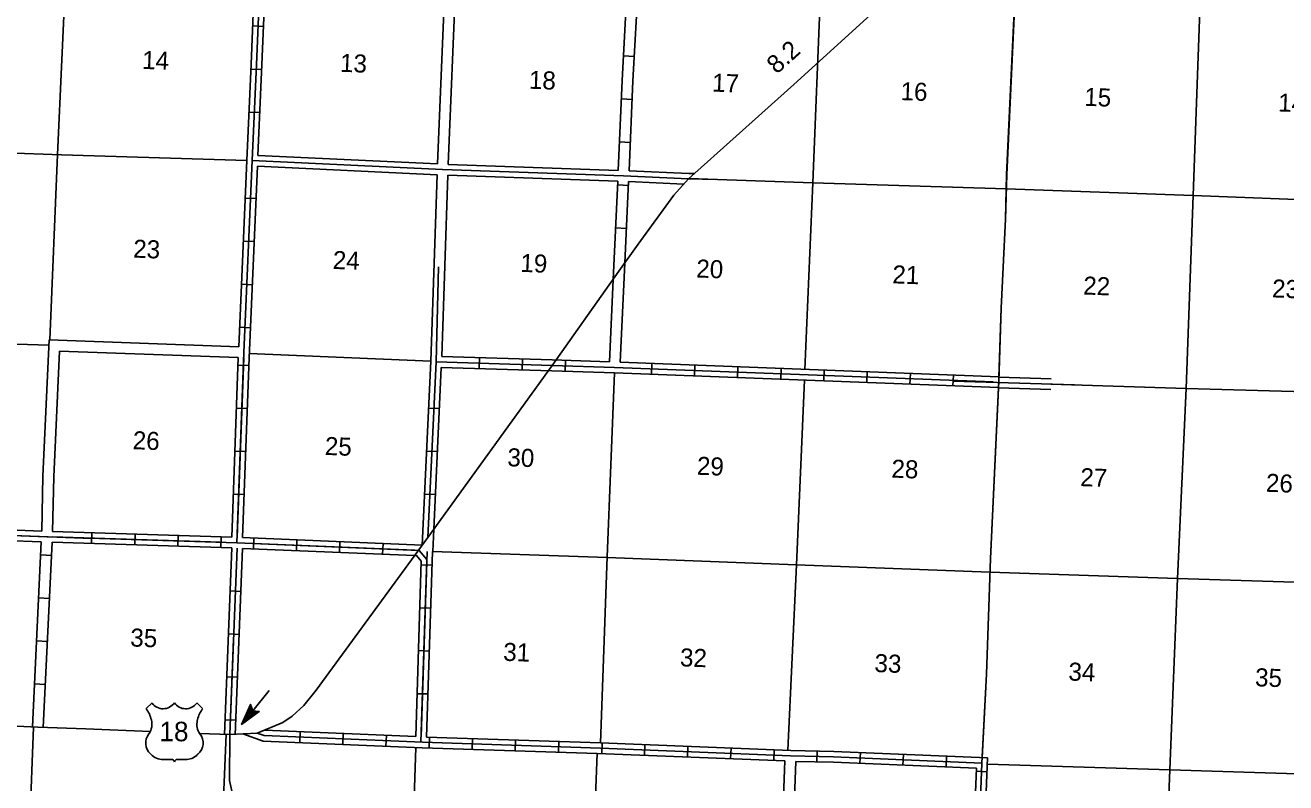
# Model space of a CAD drawing. Extents: x 281213 to 901381, y 15267972 to 16023003.
# Drawn here: x 774856 to 809794, y 15650732 to 15671748 of the extents above; entities that cross this region are included whole.
import ezdxf

# ---------------------------------------------------------------- set-up
doc = ezdxf.new("R2010")
doc.units = 0
for name, color, linetype in [('L10', 7, 'Continuous'), ('L11', 7, 'Continuous'), ('L13', 7, 'Continuous'), ('L14', 7, 'Continuous'), ('L28', 7, 'Continuous'), ('L3', 7, 'Continuous'), ('L8', 7, 'Continuous'), ('L9', 7, 'Continuous')]:
    doc.layers.add(name, color=color, linetype=linetype)

msp = doc.modelspace()

# ---------------------------------------------------------------- linework, layer by layer
at = {"layer": 'L10'}
msp.add_line((775805, 15662710), (780762, 15662528), dxfattribs=at)
for points in [[(775519, 15663021), (775347, 15659235), (775312, 15657716)], [(775519, 15663021), (780774, 15662828)], [(775805, 15662710), (775648, 15659224), (775612, 15657706)]]:
    msp.add_lwpolyline(points, dxfattribs=at)
at = {"layer": 'L11'}
for p, q in [((781290, 15667836), (786269, 15667598)), ((781303, 15668136), (786281, 15667898)), ((786581, 15667886), (791294, 15667721)), ((786095, 15662424), (786269, 15667598)), ((786400, 15662555), (786570, 15667585)), ((786570, 15667585), (791281, 15667420)), ((791581, 15667409), (793108, 15667343)), ((791350, 15662398), (791472, 15665148)), ((791049, 15662408), (791151, 15664696))]:
    msp.add_line(p, q, dxfattribs=at)
for points in [[(786581, 15667886), (786794, 15673014), (787031, 15678326), (787121, 15680515), (787201, 15681991)], [(786281, 15667898), (786494, 15673027), (786730, 15678322)], [(791595, 15667709), (793245, 15667638), (793402, 15667633)], [(803292, 15661939), (801842, 15661986)], [(803280, 15661639), (801828, 15661686)], [(795912, 15651338), (795727, 15646333)], [(796212, 15651328), (796027, 15646323)]]:
    msp.add_lwpolyline(points, dxfattribs=at)
at = {"layer": 'L13'}
for p, q in [((775753, 15668157), (775534, 15663021)), ((786095, 15662424), (781066, 15662643)), ((790982, 15656981), (786142, 15657146))]:
    msp.add_line(p, q, dxfattribs=at)
for points in [[(776328, 15682434), (776192, 15678680), (775993, 15673420), (775753, 15668157)], [(797069, 15677928), (796896, 15672674), (796688, 15667380), (796468, 15662201)], [(802281, 15672387), (802058, 15667609), (802027, 15666366), (801907, 15663897), (801842, 15661987)], [(807414, 15672161), (807228, 15667021), (807034, 15661667), (806793, 15656399), (806584, 15651096)], [(770650, 15668357), (772786, 15668264), (775865, 15668154), (780996, 15667998)], [(802048, 15667206), (796688, 15667380), (793245, 15667492)], [(812470, 15666817), (807228, 15667021), (802048, 15667205)], [(770449, 15663051), (772533, 15662969), (775512, 15662870)], [(790801, 15651843), (790983, 15656998), (791187, 15662103)], [(796455, 15661901), (796237, 15656776), (795994, 15651635)], [(801829, 15661694), (801607, 15656959), (801500, 15653747), (801380, 15651427)], [(817619, 15661364), (812319, 15661520), (807034, 15661667), (803286, 15661789)], [(801594, 15656576), (796237, 15656776), (790982, 15656980)], [(817361, 15656088), (812094, 15656235), (806793, 15656399), (801589, 15656577)], [(775085, 15652278), (774884, 15646954), (774650, 15641661), (774442, 15636392), (774373, 15634654)], [(780425, 15652074), (780200, 15646780), (780000, 15641503), (779764, 15636160), (779687, 15634425)], [(785685, 15651714), (785518, 15646673)], [(790707, 15651546), (790517, 15646520)], [(817186, 15650801), (811868, 15650924), (806584, 15651096), (801522, 15651245)], [(806584, 15651096), (806377, 15645827), (806281, 15643294)]]:
    msp.add_lwpolyline(points, dxfattribs=at)
at = {"layer": 'L28'}
for p, q in [((781162, 15652732), (781620, 15653290)), ((781133, 15652820), (780976, 15652628)), ((781124, 15652848), (781016, 15652717)), ((781115, 15652876), (781056, 15652805)), ((781105, 15652904), (781096, 15652893)), ((781161, 15652735), (780856, 15652364)), ((781152, 15652763), (780896, 15652452)), ((781189, 15652729), (780924, 15652407)), ((781143, 15652792), (780936, 15652540)), ((781219, 15652726), (781006, 15652468)), ((781052, 15652597), (781120, 15652681)), ((781249, 15652724), (781088, 15652528)), ((781279, 15652721), (781170, 15652589)), ((781309, 15652718), (781252, 15652649)), ((781338, 15652715), (781334, 15652709))]:
    msp.add_line(p, q, dxfattribs=at)
msp.add_lwpolyline([(781162, 15652732), (781341, 15652714), (780852, 15652354), (781104, 15652909)], close=True, dxfattribs=at)
at = {"layer": 'L3'}
for p, q in [((778206, 15652790), (778373, 15652947)), ((779774, 15652790), (779617, 15652947)), ((778352, 15652477), (778352, 15652477)), ((779628, 15652466), (779628, 15652487)), ((778279, 15652090), (778289, 15652100)), ((779701, 15652089), (779701, 15652089)), ((778340, 15651523), (778325, 15651536)), ((779617, 15651504), (779638, 15651525)), ((778676, 15651379), (778916, 15651379)), ((779303, 15651378), (779063, 15651378))]:
    msp.add_line(p, q, dxfattribs=at)
for points in [[(798588, 15672310), (796163, 15670099), (794563, 15668673), (793240, 15667488), (792830, 15667036), (791842, 15665670), (791312, 15664922), (789458, 15662311), (786017, 15657540), (782922, 15653306), (782580, 15652877), (782251, 15652580), (781994, 15652406), (781289, 15652107), (780527, 15652070), (779687, 15652104)], [(778323, 15652159), (776532, 15652231), (775206, 15652274), (772121, 15652425), (769872, 15652547), (769197, 15652599), (768977, 15652608)], [(780527, 15652070), (780520, 15650800), (780641, 15650253), (780762, 15649922), (780911, 15649432), (780973, 15649304), (781709, 15647146), (782008, 15646249), (782348, 15645300), (782731, 15644174), (782806, 15643692)]]:
    msp.add_lwpolyline(points, dxfattribs=at)
for centre, radius, start, end in [((778678, 15653165), 379, 215.6675, 325.7897), ((779304, 15653165), 379, 214.1762, 324.6383), ((777608, 15652316), 762, 12.2714, 38.3914), ((777909, 15652357), 459, 326.0672, 14.8937), ((780073, 15652356), 459, 166.731, 215.1668), ((780374, 15652315), 762, 141.5737, 166.9175), ((778606, 15651836), 411, 141.5464, 226.8751), ((779375, 15651836), 411, 310.3214, 38.2752), ((778678, 15651850), 470, 224.0055, 269.9826), ((779303, 15651850), 470, 269.9827, 311.9715), ((778913, 15651301), 78.4, 10.3523, 89.9827), ((779067, 15651301), 78.4, 89.9827, 169.613)]:
    msp.add_arc(centre, radius, start, end, dxfattribs=at)
at = {"layer": 'L8'}
for points in [[(748965, 15658501), (751619, 15658446), (754223, 15658392), (757885, 15658246), (758185, 15658226), (760770, 15658114), (764816, 15657962), (770112, 15657742), (772330, 15657680), (775458, 15657560), (780723, 15657392), (785777, 15657181)], [(785777, 15657181), (785985, 15656931), (785825, 15651858)], [(780527, 15652070), (780625, 15654726)]]:
    msp.add_lwpolyline(points, dxfattribs=at)
at = {"layer": 'L9'}
for p, q in [((781160, 15671726), (781459, 15671713)), ((791436, 15670899), (791734, 15670883)), ((781110, 15670532), (781409, 15670519)), ((791378, 15669703), (791676, 15669691)), ((781057, 15669338), (781355, 15669325)), ((791328, 15668509), (791626, 15668497)), ((780774, 15662828), (780996, 15667998)), ((791151, 15664695), (791281, 15667420)), ((791277, 15667316), (791575, 15667302)), ((791473, 15665150), (791581, 15667409)), ((780952, 15666951), (781250, 15666938)), ((791220, 15666123), (791518, 15666108)), ((780901, 15665757), (781199, 15665744)), ((780849, 15664563), (781148, 15664550)), ((780798, 15663369), (781096, 15663356)), ((780579, 15657547), (780762, 15662528)), ((780729, 15657542), (780912, 15662522)), ((781053, 15662306), (780755, 15662317)), ((780879, 15657536), (781062, 15662517)), ((786177, 15657763), (786388, 15662255)), ((787444, 15662522), (787435, 15662224)), ((788639, 15662486), (788630, 15662187)), ((789833, 15662448), (789823, 15662150)), ((791350, 15662398), (801842, 15661995)), ((792223, 15662363), (792211, 15662065)), ((793417, 15662317), (793405, 15662019)), ((794611, 15662272), (794600, 15661973)), ((791187, 15662103), (801829, 15661695)), ((795805, 15662226), (795794, 15661927)), ((796999, 15662180), (796988, 15661882)), ((798194, 15662134), (798182, 15661836)), ((799388, 15662089), (799376, 15661790)), ((800582, 15662043), (800570, 15661744)), ((781009, 15661114), (780711, 15661125)), ((786334, 15661114), (786035, 15661128)), ((780965, 15659921), (780667, 15659932)), ((786278, 15659920), (785979, 15659934)), ((780922, 15658729), (780623, 15658740)), ((786222, 15658726), (785923, 15658740)), ((775612, 15657706), (780579, 15657547)), ((786149, 15657145), (786177, 15657763)), ((775056, 15652281), (775301, 15657416)), ((775356, 15652267), (775601, 15657405)), ((775601, 15657405), (780579, 15657246)), ((780283, 15657406), (775606, 15657556)), ((776695, 15657371), (776705, 15657670)), ((777890, 15657333), (777899, 15657632)), ((779084, 15657295), (779094, 15657593)), ((780278, 15657257), (780288, 15657555)), ((780879, 15657536), (785856, 15657328)), ((781192, 15657522), (781179, 15657223)), ((781185, 15657373), (785655, 15657186)), ((782386, 15657472), (782373, 15657174)), ((783579, 15657422), (783567, 15657124)), ((784773, 15657373), (784761, 15657074)), ((775285, 15657055), (775583, 15657041)), ((780378, 15652076), (780579, 15657246)), ((780527, 15652070), (780729, 15657241)), ((780677, 15652064), (780879, 15657235)), ((780879, 15657235), (785649, 15657036)), ((785992, 15657150), (785830, 15652008)), ((786142, 15657146), (785980, 15652003)), ((786129, 15656774), (785831, 15656783)), ((780533, 15656055), (780831, 15656043)), ((775228, 15655862), (775526, 15655847)), ((786092, 15655581), (785794, 15655590)), ((775171, 15654668), (775469, 15654654)), ((780487, 15654862), (780785, 15654851)), ((786054, 15654388), (785756, 15654398)), ((780440, 15653670), (780739, 15653659)), ((775114, 15653475), (775412, 15653460)), ((786016, 15653196), (785718, 15653205)), ((780394, 15652478), (780692, 15652466)), ((781488, 15652192), (785679, 15652015)), ((782478, 15652149), (782466, 15651850)), ((783672, 15652099), (783660, 15651800)), ((784866, 15652048), (784854, 15651750)), ((785980, 15652003), (790801, 15651843)), ((786059, 15652000), (786049, 15651701)), ((787253, 15651960), (787243, 15651661)), ((788448, 15651920), (788438, 15651622)), ((789642, 15651880), (789632, 15651582)), ((790843, 15651841), (790833, 15651542)), ((792031, 15651793), (792019, 15651494)), ((790707, 15651546), (795912, 15651338)), ((793225, 15651745), (793213, 15651447)), ((794419, 15651697), (794408, 15651399)), ((795614, 15651650), (795602, 15651351)), ((796806, 15651614), (796798, 15651315)), ((798003, 15651571), (797990, 15651273)), ((799197, 15651521), (799184, 15651222)), ((800391, 15651470), (800378, 15651171)), ((801513, 15651041), (801215, 15651052))]:
    msp.add_line(p, q, dxfattribs=at)
for points in [[(780723, 15657392), (780917, 15662672), (781146, 15667993), (781265, 15670662), (781376, 15673322), (781485, 15675941), (781554, 15677526), (781579, 15678619), (781683, 15680724), (781703, 15682127), (781658, 15682262), (781662, 15682362)], [(791294, 15667721), (791398, 15670216), (791540, 15672842), (791599, 15674362), (791565, 15674602), (791622, 15675192), (791605, 15675624), (791649, 15675895), (791744, 15678146), (791826, 15680329), (791896, 15681780)], [(791595, 15667709), (791698, 15670202), (791841, 15672828), (791900, 15674377), (791868, 15674608), (791923, 15675184), (791906, 15675605), (791949, 15675865), (792044, 15678134), (792126, 15680316), (792197, 15681767)], [(780996, 15667998), (781115, 15670668), (781222, 15673249)], [(781303, 15668136), (781416, 15670655), (781524, 15673269)], [(802288, 15672537), (802057, 15667609), (802026, 15666366), (801907, 15663897), (801837, 15661870), (801607, 15656959), (801501, 15653747), (801373, 15651279), (801271, 15648626), (801145, 15645348), (801072, 15643429), (801303, 15643354), (805292, 15643251), (805988, 15643243), (806129, 15643205), (806350, 15643088), (806283, 15641278)], [(781061, 15662517), (781290, 15667836)], [(781146, 15667993), (786425, 15667741), (791438, 15667565), (793240, 15667488), (794000, 15667464)], [(786017, 15657540), (786245, 15662410), (786313, 15665047)], [(785856, 15657328), (786095, 15662424)], [(786245, 15662410), (789458, 15662311), (791193, 15662253), (801686, 15661851)], [(786388, 15662255), (789453, 15662161), (791187, 15662103)], [(786400, 15662555), (789462, 15662462), (791049, 15662408)], [(800576, 15661877), (803942, 15661768)], [(776700, 15657513), (772330, 15657680), (770263, 15657738)], [(770268, 15657888), (772335, 15657830), (775312, 15657716)], [(770255, 15657588), (772326, 15657530), (775301, 15657416)], [(785649, 15657036), (785704, 15657034), (785833, 15656879), (785679, 15652015)], [(781289, 15652107), (781479, 15652042), (785866, 15651857), (790796, 15651693), (796068, 15651482), (797261, 15651453), (801373, 15651279)], [(780888, 15652088), (781450, 15651892), (785860, 15651707), (790707, 15651545)], [(790801, 15651843), (796072, 15651632), (797266, 15651603), (801529, 15651422)], [(801529, 15651422), (801420, 15648586)], [(796212, 15651328), (797256, 15651303), (801217, 15651135)], [(801217, 15651135), (801131, 15648901)]]:
    msp.add_lwpolyline(points, dxfattribs=at)

# ---------------------------------------------------------------- texts
at = {"layer": 'L14'}
for s, height, rotation, p in [('14', 500.7, 357.85, (778090, 15670537)), ('13', 500.7, 357.85, (783574, 15670457)), ('18', 500.8, 357.8499, (788809, 15669987)), ('17', 500.8, 357.8499, (793887, 15669908)), ('16', 500.8, 357.8499, (799110, 15669672)), ('15', 500.8, 357.8499, (804201, 15669514)), ('14', 500.8, 357.8499, (809576, 15669357)), ('23', 500.7, 357.8489, (777842, 15665302)), ('24', 500.7, 357.8488, (783374, 15664988)), ('19', 500.8, 357.8488, (788573, 15664907)), ('20', 500.8, 357.8488, (793448, 15664751)), ('21', 500.8, 357.8489, (798883, 15664589)), ('22', 500.8, 357.8488, (804172, 15664279)), ('23', 500.8, 357.8488, (809407, 15664199)), ('26', 500.7, 357.8477, (777829, 15659988)), ('25', 500.7, 357.8477, (783153, 15659829)), ('30', 500.8, 357.8477, (788212, 15659516)), ('29', 500.8, 357.8477, (793466, 15659279)), ('28', 500.8, 357.8477, (798857, 15659200)), ('27', 500.8, 357.8477, (804092, 15658964)), ('26', 500.8, 357.8477, (809237, 15658807)), ('35', 500.7, 357.8466, (777761, 15654516)), ('31', 500.8, 357.8466, (788098, 15654119)), ('32', 500.8, 357.8466, (792996, 15653965)), ('33', 500.8, 357.8466, (798387, 15653807)), ('34', 500.8, 357.8466, (803762, 15653571)), ('35', 500.8, 357.8466, (808935, 15653413))]:
    msp.add_text(s, height=height, rotation=rotation, dxfattribs=at).set_placement(p)
at = {"layer": 'L28'}
msp.add_text('8.2', height=500.8, rotation=41.745, dxfattribs=at).set_placement((795684, 15670374))
at = {"layer": 'L3'}
msp.add_text('18', height=540.8, rotation=359.9826, dxfattribs=at).set_placement((778577, 15651885))

doc.saveas('drawing.dxf')
